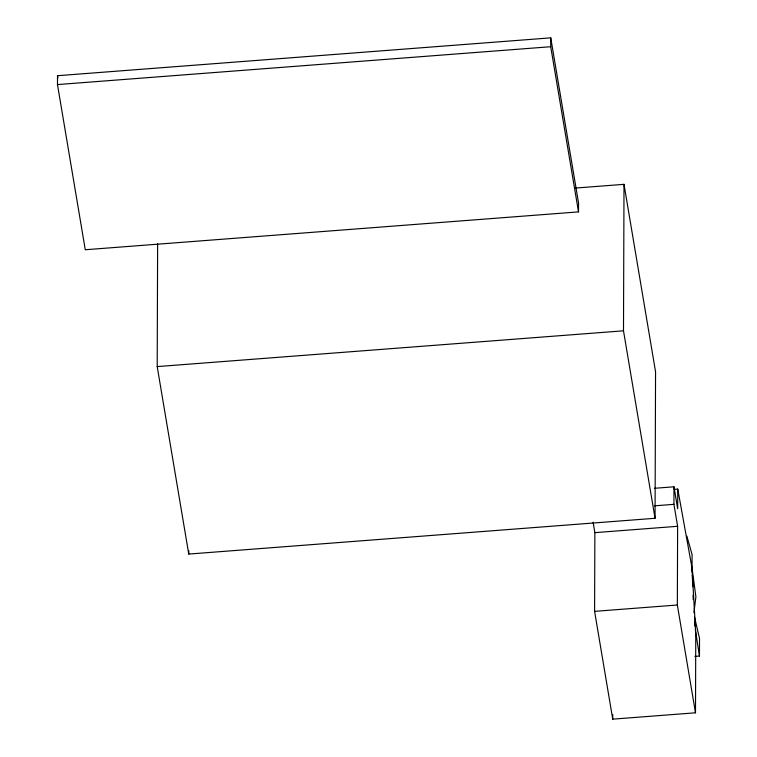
<?xml version="1.0" encoding="UTF-8"?>
<svg xmlns="http://www.w3.org/2000/svg" width="757" height="757" viewBox="0 0 757 757"><rect width="100%" height="100%" fill="white"/><g stroke="black" fill="none" stroke-linecap="round" stroke-linejoin="round"><path stroke-width="1.14" d="M57.475 84.576L57.504 75.709L550.746 37.85L578.556 203.018L578.518 211.884L85.276 249.744L57.475 84.576L550.717 46.716L578.518 211.884M575.727 188.039L624.005 184.33L655.562 371.801L655.051 518.28L188.758 554.067L157.201 366.596L157.626 243.745M188.758 554.067L188.767 550.528M550.717 46.716L550.746 37.85M686.873 536.174L692.087 554.578L692.021 567.892L695.768 634.092L695.494 712.801L612.744 719.15L594.595 611.353L594.87 532.644L593.119 522.245M612.744 719.15L612.754 714.447M655.051 518.28L623.494 330.809L624.005 184.33M695.494 712.801L677.345 605.004L677.619 526.295L673.929 504.332L673.985 486.798L654.417 488.303M674.26 489.353L677.752 489.079L677.685 508.761L673.985 486.798M694.86 656.404L699.468 656.045L699.525 638.52L694.548 617.173M693.904 612.678L695.901 596.876L692.021 567.892L677.752 489.079M691.453 570.182L692.021 567.892L692.201 572.604M157.201 366.596L623.494 330.809M654.36 505.837L673.929 504.332M594.87 532.644L677.619 526.295M594.595 611.353L677.345 605.004M699.468 656.045L695.323 629.578M57.504 75.709L57.892 78.037M694.538 621.696L694.992 626.2M692.286 574.96L692.74 586.732M693.052 594.974L693.223 599.676"/></g></svg>
